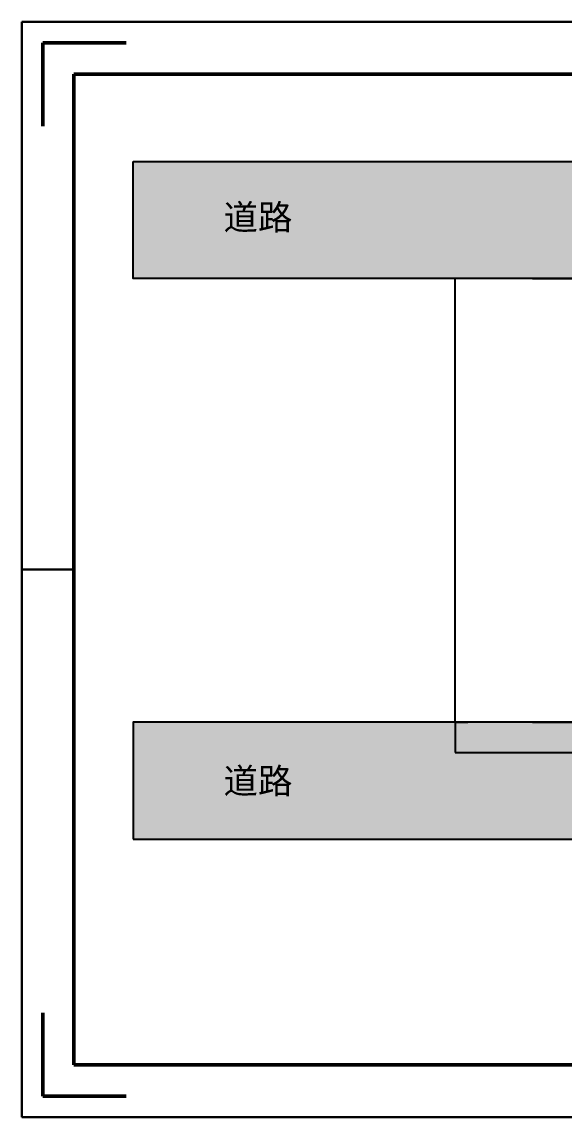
# Model space of a CAD drawing. Header units: millimetres. Extents: x 3806 to 246873, y -8027 to 78401.
# Drawn here: x 124640 to 167454, y -8027 to 78401 of the extents above; entities that cross this region are included whole.
import ezdxf

# ---------------------------------------------------------------- set-up
doc = ezdxf.new("R2010")
doc.units = ezdxf.units.MM
doc.header["$LTSCALE"] = 20
doc.layers.add('总内框线', color=7, linetype='Continuous', lineweight=50)
doc.layers.add('总外框线', color=7, linetype='Continuous', lineweight=30)
doc.styles.get("Standard").update_dxf_attribs({"font": 'arial.ttf', "height": 2000})
doc.dimstyles.new('ISO-25', dxfattribs={"dimtxt": 400, "dimasz": 2.5, "dimexe": 1.25, "dimexo": 0.625, "dimtad": 1, "dimtxsty": 'Standard', "dimcen": 2.5, "dimclrd": 1, "dimclre": 1, "dimclrt": 1, "dimadec": 0, "dimazin": 0, "dimtfac": 1, "dimtmove": 0, "dimatfit": 3, "dimfxl": 0, "dimarcsym": 0})

# ---------------------------------------------------------------- blocks, each defined once
blk = doc.blocks.new('*D166')
at = {"color": 1, "lineweight": -2, "transparency": 16777216}
for p, q in [((158856, 23138), (158856, 20740)), ((208856, 23138), (208856, 20740)), ((158859, 20742), (208854, 20742))]:
    blk.add_line(p, q, dxfattribs=at)
at = {"color": 1, "transparency": 16777216}
for points in [[(158859, 20742), (158859, 20741), (158856, 20742)], [(208854, 20742), (208854, 20741), (208856, 20742)]]:
    blk.add_solid(points, dxfattribs=at)
at = {"layer": 'Defpoints', "color": 0, "transparency": 16777216}
for p in [(158856, 23139), (208856, 23139), (208856, 20742)]:
    blk.add_point(p, dxfattribs=at)
at = {"color": 1, "transparency": 16777216, "insert": (183856, 21763), "char_height": 2000, "attachment_point": 5}
blk.add_mtext('50000', dxfattribs=at)
blk = doc.blocks.new('frame')
at = {"layer": '总内框线'}
for p, q in [((3264.38, 2740.39), (3264.38, 2724.39)), ((3264.38, 2740.39), (3280.38, 2740.39)), ((3270.38, 2734.39), (3547.38, 2734.39)), ((3270.38, 2544.39), (3270.38, 2734.39)), ((3264.38, 2538.39), (3264.38, 2554.39)), ((3547.38, 2544.39), (3270.38, 2544.39)), ((3264.38, 2538.39), (3280.38, 2538.39))]:
    blk.add_line(p, q, dxfattribs=at)
at = {"layer": '总外框线'}
for p, q in [((3260.38, 2744.39), (3557.38, 2744.39)), ((3260.38, 2534.39), (3260.38, 2744.39)), ((3260.38, 2639.39), (3270.38, 2639.39)), ((3557.38, 2534.39), (3260.38, 2534.39))]:
    blk.add_line(p, q, dxfattribs=at)

msp = doc.modelspace()

# ---------------------------------------------------------------- hatches: boundary and pattern name
h = msp.add_hatch()
h.set_pattern_fill('GRAVEL', color=9, scale=100)
h.paths.add_polyline_path([(202756.182, 58138.753), (202756.182, 60638.753), (202806.182, 60638.753, -0.414213562), (205306.182, 58138.753, -0.414213562), (207806.182, 60638.753), (207856.182, 60638.753), (207856.182, 58138.753), (237063.315, 58138.753), (237063.315, 67371.889), (133425.001, 67371.889), (133425.001, 58138.753)])
h.paths.add_polyline_path([(223761.33, 60738.288), (230482.001, 60738.288), (230482.001, 64598.623), (223761.33, 64598.623)], flags=24)
h.paths.add_polyline_path([(180356.387, 60738.288), (187077.057, 60738.288), (187077.057, 64598.623), (180356.387, 64598.623)], flags=24)
h.paths.add_polyline_path([(139951.311, 60738.288), (146671.982, 60738.288), (146671.982, 64598.623), (139951.311, 64598.623)], flags=24)
h.paths.add_polyline_path([(202773.662, 61401.129), (208564.165, 61401.129), (208564.165, 67191.632), (202773.662, 67191.632)], flags=24)
h = msp.add_hatch()
h.set_pattern_fill('GRAVEL', color=9, scale=100)
h.paths.add_polyline_path([(237063.315, 13905.616), (237063.315, 23138.753), (207856.182, 23138.753), (207856.182, 20638.753), (207806.182, 20638.753, -0.414213562), (205306.182, 23138.753, -0.414213562), (202806.182, 20638.753), (202756.182, 20638.753), (202756.182, 23138.753), (133425.001, 23138.753), (133425.001, 13905.616)])
h.paths.add_polyline_path([(179480.33, 19684.218), (188249.77, 19684.218), (188249.77, 23805.637), (179480.33, 23805.637)], flags=9)
h.paths.add_polyline_path([(223761.33, 16678.882), (230482.001, 16678.882), (230482.001, 20539.217), (223761.33, 20539.217)], flags=24)
h.paths.add_polyline_path([(180356.387, 16678.882), (187077.057, 16678.882), (187077.057, 20539.217), (180356.387, 20539.217)], flags=24)
h.paths.add_polyline_path([(139951.311, 16678.882), (146671.982, 16678.882), (146671.982, 20539.217), (139951.311, 20539.217)], flags=24)
h.paths.add_polyline_path([(202388.187, 14169.672), (208178.69, 14169.672), (208178.69, 19960.175), (202388.187, 19960.175)], flags=24)

# ---------------------------------------------------------------- linework, layer by layer
msp.add_line((158856.182, 23138.753), (159856.182, 23138.753))
for points in [[(133425.001, 67371.889), (237063.315, 67371.889), (237063.315, 58138.753), (133425.001, 58138.753)], [(133425.001, 13905.616), (237063.315, 13905.616), (237063.315, 23138.753), (133425.001, 23138.753)]]:
    msp.add_lwpolyline(points, close=True)
at = {"color": 255}
msp.add_lwpolyline([(207806.182, 58138.753), (208856.182, 58138.753), (208856.182, 23138.753), (158856.182, 23138.753), (158856.182, 58138.753), (158906.182, 58138.753)], dxfattribs=at)
for points in [[(164956.182, 58138.753), (202806.182, 58138.753)], [(164956.182, 23138.753), (202806.182, 23138.753)]]:
    msp.add_lwpolyline(points)

# ---------------------------------------------------------------- block references
at = {"layer": '总内框线', "xscale": 411.5600886349919, "yscale": 411.5600886349919, "zscale": 411.5600886349919}
msp.add_blockref('frame', (-1217204.707, -1051079.871), dxfattribs=at)

# ---------------------------------------------------------------- texts
at = {"char_height": 2000}
for insert, attachment_point in [((140551.87, 63986.891), 1), ((140551.87, 17290.614), 7)]:
    msp.add_mtext_dynamic_manual_height_columns('{\\fSimSun|b0|i0|c134|p2;道路}', width=6269.91108, gutter_width=3000, heights=[0], dxfattribs=dict(at, insert=insert, attachment_point=attachment_point))

# ---------------------------------------------------------------- dimensions: what is measured, and where the dimension line sits
dim = msp.add_linear_dim(base=(208856.182, 20741.574), p1=(158856.182, 23138.753), p2=(208856.182, 23138.753), dimstyle='ISO-25')
dim.commit()
dim.dimension.update_dxf_attribs({"geometry": '*D166', "text_midpoint": (183856.182, 21763.345)})

doc.saveas('drawing.dxf')
